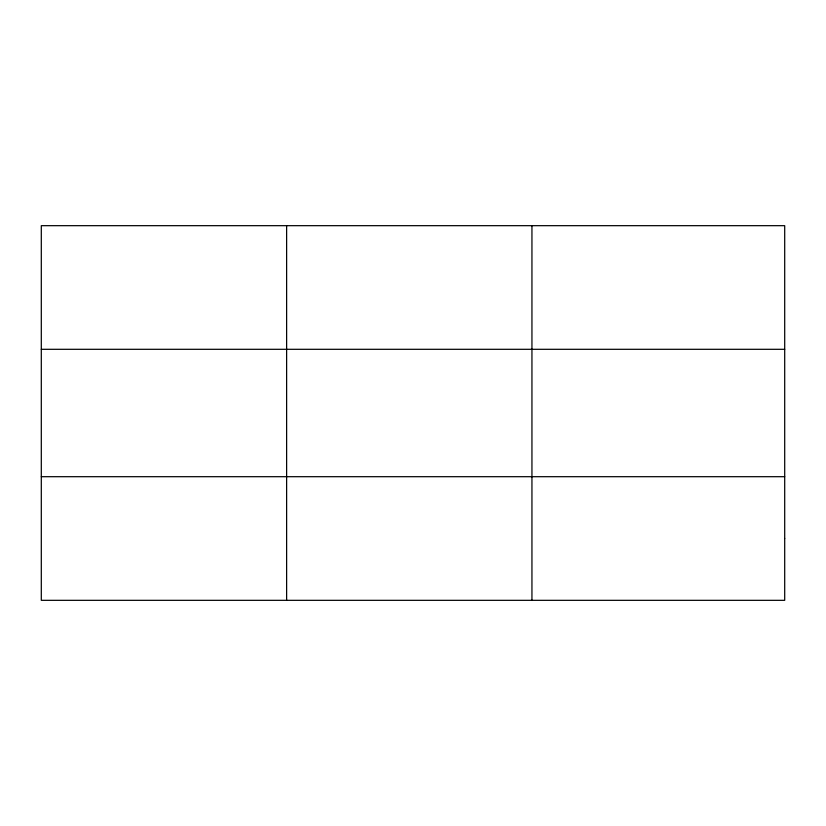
<?xml version="1.0" encoding="UTF-8"?>
<svg xmlns="http://www.w3.org/2000/svg" width="826" height="826" viewBox="0 0 826 826"><rect width="100%" height="100%" fill="white"/><g stroke="black" fill="none" stroke-linecap="round" stroke-linejoin="round"><path stroke-width="1.24" d="M286.622 225.674L286.622 600.326M531.944 225.674L531.944 600.326M41.3 349.305L784.7 349.305M41.3 476.695L784.7 476.695M784.7 538.511L784.7 600.326L41.3 600.326L41.3 225.674L784.7 225.674L784.7 538.511"/></g></svg>
